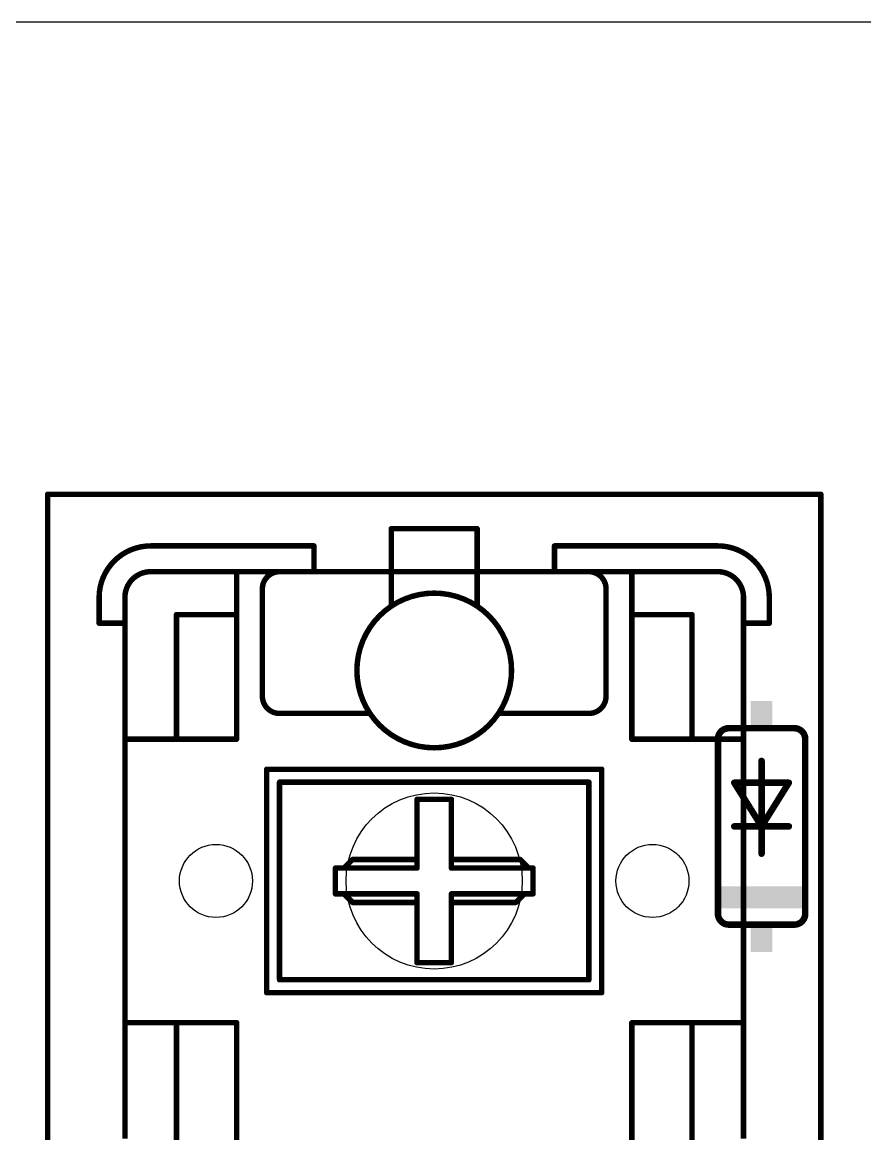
# Model space of a CAD drawing. Extents: x 0 to 155, y -1 to 106.
# Drawn here: x 97.09 to 116.7, y 80.48 to 106.35 of the extents above; entities that cross this region are included whole.
import ezdxf

# ---------------------------------------------------------------- set-up
doc = ezdxf.new("R2010")
doc.units = 0
doc.layers.add('20', color=7, linetype='CONTINUOUS')
doc.layers.add('21', color=253, linetype='CONTINUOUS')

# ---------------------------------------------------------------- blocks, each defined once
blk = doc.blocks.new('RECT')
blk.add_solid([(-0.5, -0.5), (0.5, -0.5), (-0.5, 0.5), (0.5, 0.5)])

msp = doc.modelspace()

# ---------------------------------------------------------------- linework, layer by layer
at = {"layer": '20'}
msp.add_line((154.92, 106.35), (0, 106.35), dxfattribs=at)
for centre, radius in [((106.68, 86.36), 2.05), ((101.6, 86.36), 0.85), ((111.76, 86.36), 0.85)]:
    msp.add_circle(centre, radius, dxfattribs=at)
at = {"layer": '21'}
for points, const_width in [([(97.68, 95.3918, 1), (97.68, 95.3282)], 0.0635), ([(97.7118, 95.36, 1), (97.6483, 95.36)], 0.0635), ([(115.7118, 95.36, 1), (115.6483, 95.36)], 0.0635), ([(115.68, 95.3282, 1), (115.68, 95.3918)], 0.0635), ([(105.68, 94.5918, 1), (105.68, 94.5282)], 0.0635), ([(105.7118, 94.56, 1), (105.6483, 94.56)], 0.0635), ([(107.7118, 94.56, 1), (107.6483, 94.56)], 0.0635), ([(107.68, 94.5282, 1), (107.68, 94.5918)], 0.0635), ([(100.08, 94.16, 0.4142), (98.88, 92.96)], 0.127), ([(100.08, 94.1918, 1), (100.08, 94.1283)], 0.0635), ([(100.08, 94.1283, 1), (100.08, 94.1918)], 0.0635), ([(103.9118, 94.16, 1), (103.8483, 94.16)], 0.0635), ([(103.88, 94.1283, 1), (103.88, 94.1918)], 0.0635), ([(109.48, 94.1918, 1), (109.48, 94.1283)], 0.0635), ([(109.5118, 94.16, 1), (109.4483, 94.16)], 0.0635), ([(113.28, 94.1918, 1), (113.28, 94.1283)], 0.0635), ([(114.48, 92.96, 0.4142), (113.28, 94.16)], 0.127), ([(113.28, 94.1283, 1), (113.28, 94.1918)], 0.0635), ([(100.08, 93.56, 0.4142), (99.48, 92.96)], 0.127), ([(100.08, 93.5918, 1), (100.08, 93.5282)], 0.0635), ([(100.08, 93.5282, 1), (100.08, 93.5918)], 0.0635), ([(102.1118, 93.56, 1), (102.0482, 93.56)], 0.0635), ([(103.08, 93.56, 0.4142), (102.68, 93.16)], 0.127), ([(103.08, 93.5282, 1), (103.08, 93.5918)], 0.0635), ([(103.88, 93.5918, 1), (103.88, 93.5282)], 0.0635), ([(103.8483, 93.56, 1), (103.9118, 93.56)], 0.0635), ([(103.88, 93.5282, 1), (103.88, 93.5918)], 0.0635), ([(105.68, 93.5918, 1), (105.68, 93.5282)], 0.0635), ([(105.7118, 93.56, 1), (105.6483, 93.56)], 0.0635), ([(105.6483, 93.56, 1), (105.7118, 93.56)], 0.0635), ([(105.68, 93.5282, 1), (105.68, 93.5918)], 0.0635), ([(107.68, 93.5918, 1), (107.68, 93.5282)], 0.0635), ([(107.7118, 93.56, 1), (107.6483, 93.56)], 0.0635), ([(107.6483, 93.56, 1), (107.7118, 93.56)], 0.0635), ([(107.68, 93.5282, 1), (107.68, 93.5918)], 0.0635), ([(109.48, 93.5918, 1), (109.48, 93.5282)], 0.0635), ([(109.4483, 93.56, 1), (109.5118, 93.56)], 0.0635), ([(109.48, 93.5282, 1), (109.48, 93.5918)], 0.0635), ([(110.28, 93.5918, 1), (110.28, 93.5282)], 0.0635), ([(110.68, 93.16, 0.4142), (110.28, 93.56)], 0.127), ([(111.3118, 93.56, 1), (111.2482, 93.56)], 0.0635), ([(113.28, 93.5918, 1), (113.28, 93.5282)], 0.0635), ([(113.88, 92.96, 0.4142), (113.28, 93.56)], 0.127), ([(113.28, 93.5282, 1), (113.28, 93.5918)], 0.0635), ([(102.7118, 93.16, 1), (102.6483, 93.16)], 0.0635), ([(102.6483, 93.16, 1), (102.7118, 93.16)], 0.0635), ([(110.7118, 93.16, 1), (110.6483, 93.16)], 0.0635), ([(110.6483, 93.16, 1), (110.7118, 93.16)], 0.0635), ([(98.9118, 92.96, 1), (98.8483, 92.96)], 0.0635), ([(98.8483, 92.96, 1), (98.9118, 92.96)], 0.0635), ([(99.5118, 92.96, 1), (99.4483, 92.96)], 0.0635), ([(99.4483, 92.96, 1), (99.5118, 92.96)], 0.0635), ([(106.68, 93.06, 1), (106.68, 89.46)], 0.127), ([(106.68, 93.0918, 1), (106.68, 93.0282)], 0.0635), ([(106.68, 89.46, 1), (106.68, 93.06)], 0.127), ([(106.68, 93.0282, 1), (106.68, 93.0918)], 0.0635), ([(113.9118, 92.96, 1), (113.8483, 92.96)], 0.0635), ([(113.8483, 92.96, 1), (113.9118, 92.96)], 0.0635), ([(114.5118, 92.96, 1), (114.4483, 92.96)], 0.0635), ([(114.4483, 92.96, 1), (114.5118, 92.96)], 0.0635), ([(105.6483, 92.76, 1), (105.7118, 92.76)], 0.0635), ([(107.6483, 92.76, 1), (107.7118, 92.76)], 0.0635), ([(98.88, 92.3918, 1), (98.88, 92.3282)], 0.0635), ([(98.8483, 92.36, 1), (98.9118, 92.36)], 0.0635), ([(99.5118, 92.36, 1), (99.4483, 92.36)], 0.0635), ([(99.4483, 92.36, 1), (99.5118, 92.36)], 0.0635), ([(99.48, 92.3282, 1), (99.48, 92.3918)], 0.0635), ([(100.68, 92.5918, 1), (100.68, 92.5282)], 0.0635), ([(100.7118, 92.56, 1), (100.6483, 92.56)], 0.0635), ([(102.1118, 92.56, 1), (102.0482, 92.56)], 0.0635), ([(102.0482, 92.56, 1), (102.1118, 92.56)], 0.0635), ([(102.08, 92.5282, 1), (102.08, 92.5918)], 0.0635), ([(111.3118, 92.56, 1), (111.2482, 92.56)], 0.0635), ([(111.28, 92.5918, 1), (111.28, 92.5282)], 0.0635), ([(111.2482, 92.56, 1), (111.3118, 92.56)], 0.0635), ([(112.7118, 92.56, 1), (112.6483, 92.56)], 0.0635), ([(112.68, 92.5282, 1), (112.68, 92.5918)], 0.0635), ([(113.88, 92.3918, 1), (113.88, 92.3282)], 0.0635), ([(113.9118, 92.36, 1), (113.8483, 92.36)], 0.0635), ([(113.8483, 92.36, 1), (113.9118, 92.36)], 0.0635), ([(114.4483, 92.36, 1), (114.5118, 92.36)], 0.0635), ([(114.48, 92.3282, 1), (114.48, 92.3918)], 0.0635), ([(102.68, 90.66, 0.4142), (103.08, 90.26)], 0.127), ([(102.7118, 90.66, 1), (102.6483, 90.66)], 0.0635), ([(102.6483, 90.66, 1), (102.7118, 90.66)], 0.0635), ([(110.28, 90.26, 0.4142), (110.68, 90.66)], 0.127), ([(110.7118, 90.66, 1), (110.6483, 90.66)], 0.0635), ([(110.6483, 90.66, 1), (110.7118, 90.66)], 0.0635), ([(103.08, 90.2918, 1), (103.08, 90.2283)], 0.0635), ([(103.08, 90.2283, 1), (103.08, 90.2918)], 0.0635), ([(105.18, 90.2283, 1), (105.18, 90.2918)], 0.0635), ([(108.18, 90.2918, 1), (108.18, 90.2283)], 0.0635), ([(110.28, 90.2918, 1), (110.28, 90.2283)], 0.0635), ([(110.28, 90.2283, 1), (110.28, 90.2918)], 0.0635), ([(113.538, 89.916, 0.4142), (113.284, 89.662)], 0.1524), ([(113.538, 89.9541, 1), (113.538, 89.8779)], 0.0762), ([(113.538, 89.8779, 1), (113.538, 89.9541)], 0.0762), ([(115.316, 89.662, 0.4142), (115.062, 89.916)], 0.1524), ([(115.062, 89.9541, 1), (115.062, 89.8779)], 0.0762), ([(115.062, 89.8779, 1), (115.062, 89.9541)], 0.0762), ([(99.48, 89.6918, 1), (99.48, 89.6283)], 0.0635), ([(100.68, 89.6918, 1), (100.68, 89.6283)], 0.0635), ([(100.6483, 89.66, 1), (100.7118, 89.66)], 0.0635), ([(100.68, 89.6283, 1), (100.68, 89.6918)], 0.0635), ([(102.0482, 89.66, 1), (102.1118, 89.66)], 0.0635), ([(102.08, 89.6283, 1), (102.08, 89.6918)], 0.0635), ([(111.2482, 89.66, 1), (111.3118, 89.66)], 0.0635), ([(111.28, 89.6918, 1), (111.28, 89.6283)], 0.0635), ([(112.68, 89.6918, 1), (112.68, 89.6283)], 0.0635), ([(112.6483, 89.66, 1), (112.7118, 89.66)], 0.0635), ([(112.68, 89.6283, 1), (112.68, 89.6918)], 0.0635), ([(113.3221, 89.662, 1), (113.2459, 89.662)], 0.0762), ([(113.2459, 89.662, 1), (113.3221, 89.662)], 0.0762), ([(113.88, 89.6283, 1), (113.88, 89.6918)], 0.0635), ([(115.3541, 89.662, 1), (115.2779, 89.662)], 0.0762), ([(115.2779, 89.662, 1), (115.3541, 89.662)], 0.0762), ([(106.68, 89.4918, 1), (106.68, 89.4283)], 0.0635), ([(106.68, 89.4283, 1), (106.68, 89.4918)], 0.0635), ([(102.8118, 88.96, 1), (102.7482, 88.96)], 0.0635), ([(102.78, 88.9918, 1), (102.78, 88.9283)], 0.0635), ([(110.6118, 88.96, 1), (110.5482, 88.96)], 0.0635), ([(110.58, 88.9283, 1), (110.58, 88.9918)], 0.0635), ([(114.3381, 89.154, 1), (114.2619, 89.154)], 0.0762), ([(103.1118, 88.66, 1), (103.0482, 88.66)], 0.0635), ([(103.08, 88.6918, 1), (103.08, 88.6283)], 0.0635), ([(110.3118, 88.66, 1), (110.2482, 88.66)], 0.0635), ([(110.28, 88.6283, 1), (110.28, 88.6918)], 0.0635), ([(113.665, 88.6841, 1), (113.665, 88.6079)], 0.0762), ([(113.6973, 88.6662, 1), (113.6327, 88.6258)], 0.0762), ([(114.9673, 88.6258, 1), (114.9027, 88.6662)], 0.0762), ([(114.935, 88.6079, 1), (114.935, 88.6841)], 0.0762), ([(106.3118, 88.26, 1), (106.2482, 88.26)], 0.0635), ([(106.28, 88.2918, 1), (106.28, 88.2283)], 0.0635), ([(107.1118, 88.26, 1), (107.0482, 88.26)], 0.0635), ([(107.08, 88.2283, 1), (107.08, 88.2918)], 0.0635), ([(113.665, 87.6681, 1), (113.665, 87.5919)], 0.0762), ([(114.3381, 87.63, 1), (114.2619, 87.63)], 0.0762), ([(114.3, 87.6681, 1), (114.3, 87.5919)], 0.0762), ([(114.2677, 87.6502, 1), (114.3323, 87.6098)], 0.0762), ([(114.2619, 87.63, 1), (114.3381, 87.63)], 0.0762), ([(114.2677, 87.6098, 1), (114.3323, 87.6502)], 0.0762), ([(114.3, 87.5919, 1), (114.3, 87.6681)], 0.0762), ([(114.935, 87.5919, 1), (114.935, 87.6681)], 0.0762), ([(114.2619, 86.995, 1), (114.3381, 86.995)], 0.0762), ([(104.38, 86.6918, 1), (104.38, 86.6283)], 0.0635), ([(104.4118, 86.66, 1), (104.3483, 86.66)], 0.0635), ([(104.5575, 86.6825, 1), (104.6025, 86.6375)], 0.0635), ([(104.58, 86.6918, 1), (104.58, 86.6283)], 0.0635), ([(104.58, 86.6283, 1), (104.58, 86.6918)], 0.0635), ([(104.78, 86.8918, 1), (104.78, 86.8282)], 0.0635), ([(104.8025, 86.8375, 1), (104.7575, 86.8825)], 0.0635), ([(106.3118, 86.86, 1), (106.2482, 86.86)], 0.0635), ([(106.2482, 86.86, 1), (106.3118, 86.86)], 0.0635), ([(106.2482, 86.66, 1), (106.3118, 86.66)], 0.0635), ([(106.28, 86.8282, 1), (106.28, 86.8918)], 0.0635), ([(106.28, 86.6283, 1), (106.28, 86.6918)], 0.0635), ([(107.1118, 86.86, 1), (107.0482, 86.86)], 0.0635), ([(107.08, 86.8918, 1), (107.08, 86.8282)], 0.0635), ([(107.0482, 86.86, 1), (107.1118, 86.86)], 0.0635), ([(107.0482, 86.66, 1), (107.1118, 86.66)], 0.0635), ([(107.08, 86.6918, 1), (107.08, 86.6283)], 0.0635), ([(108.7025, 86.8825, 1), (108.6575, 86.8375)], 0.0635), ([(108.68, 86.8282, 1), (108.68, 86.8918)], 0.0635), ([(108.88, 86.6918, 1), (108.88, 86.6283)], 0.0635), ([(108.8575, 86.6375, 1), (108.9025, 86.6825)], 0.0635), ([(108.88, 86.6283, 1), (108.88, 86.6918)], 0.0635), ([(109.0118, 86.66, 1), (108.9483, 86.66)], 0.0635), ([(108.98, 86.6283, 1), (108.98, 86.6918)], 0.0635), ([(104.38, 86.0918, 1), (104.38, 86.0282)], 0.0635), ([(104.3483, 86.06, 1), (104.4118, 86.06)], 0.0635), ([(104.58, 86.0918, 1), (104.58, 86.0282)], 0.0635), ([(104.6025, 86.0825, 1), (104.5575, 86.0375)], 0.0635), ([(104.58, 86.0282, 1), (104.58, 86.0918)], 0.0635), ([(104.78, 85.8918, 1), (104.78, 85.8282)], 0.0635), ([(104.7575, 85.8375, 1), (104.8025, 85.8825)], 0.0635), ([(106.3118, 86.06, 1), (106.2482, 86.06)], 0.0635), ([(106.3118, 85.86, 1), (106.2482, 85.86)], 0.0635), ([(106.28, 86.0282, 1), (106.28, 86.0918)], 0.0635), ([(106.28, 85.8282, 1), (106.28, 85.8918)], 0.0635), ([(107.08, 86.0918, 1), (107.08, 86.0282)], 0.0635), ([(107.1118, 86.06, 1), (107.0482, 86.06)], 0.0635), ([(107.1118, 85.86, 1), (107.0482, 85.86)], 0.0635), ([(107.08, 85.8918, 1), (107.08, 85.8282)], 0.0635), ([(108.5575, 85.8825, 1), (108.6025, 85.8375)], 0.0635), ([(108.58, 85.8282, 1), (108.58, 85.8918)], 0.0635), ([(108.78, 86.0918, 1), (108.78, 86.0282)], 0.0635), ([(108.8025, 86.0375, 1), (108.7575, 86.0825)], 0.0635), ([(108.78, 86.0282, 1), (108.78, 86.0918)], 0.0635), ([(108.9483, 86.06, 1), (109.0118, 86.06)], 0.0635), ([(108.98, 86.0282, 1), (108.98, 86.0918)], 0.0635), ([(106.2482, 85.86, 1), (106.3118, 85.86)], 0.0635), ([(107.0482, 85.86, 1), (107.1118, 85.86)], 0.0635), ([(113.284, 85.598, 0.4142), (113.538, 85.344)], 0.1524), ([(113.3221, 85.598, 1), (113.2459, 85.598)], 0.0762), ([(115.062, 85.344, 0.4142), (115.316, 85.598)], 0.1524), ([(115.3541, 85.598, 1), (115.2779, 85.598)], 0.0762), ([(113.2459, 85.598, 1), (113.3221, 85.598)], 0.0762), ([(113.538, 85.3821, 1), (113.538, 85.3059)], 0.0762), ([(113.538, 85.3059, 1), (113.538, 85.3821)], 0.0762), ([(115.062, 85.3821, 1), (115.062, 85.3059)], 0.0762), ([(115.062, 85.3059, 1), (115.062, 85.3821)], 0.0762), ([(115.2779, 85.598, 1), (115.3541, 85.598)], 0.0762), ([(106.2482, 84.46, 1), (106.3118, 84.46)], 0.0635), ([(106.28, 84.4918, 1), (106.28, 84.4283)], 0.0635), ([(107.0482, 84.46, 1), (107.1118, 84.46)], 0.0635), ([(107.08, 84.4283, 1), (107.08, 84.4918)], 0.0635), ([(103.08, 84.0918, 1), (103.08, 84.0282)], 0.0635), ([(110.28, 84.0282, 1), (110.28, 84.0918)], 0.0635), ([(103.0482, 84.06, 1), (103.1118, 84.06)], 0.0635), ([(110.2482, 84.06, 1), (110.3118, 84.06)], 0.0635), ([(102.7482, 83.76, 1), (102.8118, 83.76)], 0.0635), ([(102.78, 83.7918, 1), (102.78, 83.7283)], 0.0635), ([(110.5482, 83.76, 1), (110.6118, 83.76)], 0.0635), ([(110.58, 83.7283, 1), (110.58, 83.7918)], 0.0635), ([(99.48, 83.0918, 1), (99.48, 83.0282)], 0.0635), ([(100.68, 83.0918, 1), (100.68, 83.0282)], 0.0635), ([(100.7118, 83.06, 1), (100.6483, 83.06)], 0.0635), ([(100.68, 83.0282, 1), (100.68, 83.0918)], 0.0635), ([(102.1118, 83.06, 1), (102.0482, 83.06)], 0.0635), ([(102.08, 83.0282, 1), (102.08, 83.0918)], 0.0635), ([(111.28, 83.0918, 1), (111.28, 83.0282)], 0.0635), ([(111.3118, 83.06, 1), (111.2482, 83.06)], 0.0635), ([(112.68, 83.0918, 1), (112.68, 83.0282)], 0.0635), ([(112.7118, 83.06, 1), (112.6483, 83.06)], 0.0635), ([(112.68, 83.0282, 1), (112.68, 83.0918)], 0.0635), ([(113.88, 83.0282, 1), (113.88, 83.0918)], 0.0635)]:
    msp.add_lwpolyline(points, format="xyb", dxfattribs=dict(at, const_width=const_width))
for points, const_width in [([(97.68, 95.36), (115.68, 95.36)], 0.127), ([(97.68, 77.36), (97.68, 95.36)], 0.127), ([(115.68, 95.36), (115.68, 77.36)], 0.127), ([(105.68, 94.56), (107.68, 94.56)], 0.127), ([(105.68, 93.56), (105.68, 94.56)], 0.127), ([(107.68, 93.56), (107.68, 94.56)], 0.127), ([(100.08, 94.16), (103.88, 94.16)], 0.127), ([(103.88, 93.56), (103.88, 94.16)], 0.127), ([(109.48, 94.16), (113.28, 94.16)], 0.127), ([(109.48, 93.56), (109.48, 94.16)], 0.127), ([(100.08, 93.56), (103.88, 93.56)], 0.127), ([(102.08, 93.56), (102.08, 92.56)], 0.127), ([(103.88, 93.56), (105.68, 93.56)], 0.127), ([(105.68, 93.56), (107.68, 93.56)], 0.127), ([(105.68, 92.76), (105.68, 93.56)], 0.127), ([(107.68, 93.56), (109.48, 93.56)], 0.127), ([(107.68, 93.56), (107.68, 92.76)], 0.127), ([(109.48, 93.56), (113.28, 93.56)], 0.127), ([(111.28, 93.56), (111.28, 92.56)], 0.127), ([(102.68, 90.66), (102.68, 93.16)], 0.127), ([(110.68, 90.66), (110.68, 93.16)], 0.127), ([(98.88, 92.36), (98.88, 92.96)], 0.127), ([(99.48, 92.36), (99.48, 92.96)], 0.127), ([(113.88, 92.96), (113.88, 92.36)], 0.127), ([(114.48, 92.96), (114.48, 92.36)], 0.127), ([(99.48, 92.36), (98.88, 92.36)], 0.127), ([(99.48, 80.36), (99.48, 92.36)], 0.127), ([(100.68, 92.56), (100.68, 89.66)], 0.127), ([(102.08, 92.56), (100.68, 92.56)], 0.127), ([(102.08, 92.56), (102.08, 89.66)], 0.127), ([(111.28, 92.56), (111.28, 89.66)], 0.127), ([(112.68, 92.56), (111.28, 92.56)], 0.127), ([(112.68, 92.56), (112.68, 89.66)], 0.127), ([(113.88, 92.36), (113.88, 80.36)], 0.127), ([(113.88, 92.36), (114.48, 92.36)], 0.127), ([(103.08, 90.26), (105.18, 90.26)], 0.127), ([(108.18, 90.26), (110.28, 90.26)], 0.127), ([(113.538, 89.916), (115.062, 89.916)], 0.1524), ([(100.68, 89.66), (99.48, 89.66)], 0.127), ([(102.08, 89.66), (100.68, 89.66)], 0.127), ([(112.68, 89.66), (111.28, 89.66)], 0.127), ([(113.88, 89.66), (112.68, 89.66)], 0.127), ([(113.284, 85.598), (113.284, 89.662)], 0.1524), ([(115.316, 85.598), (115.316, 89.662)], 0.1524), ([(102.78, 83.76), (102.78, 88.96)], 0.127), ([(102.78, 88.96), (110.58, 88.96)], 0.127), ([(110.58, 88.96), (110.58, 83.76)], 0.127), ([(114.3, 87.63), (114.3, 89.154)], 0.1524), ([(103.08, 84.06), (103.08, 88.66)], 0.127), ([(103.08, 88.66), (110.28, 88.66)], 0.127), ([(110.28, 88.66), (110.28, 84.06)], 0.127), ([(113.665, 88.646), (114.935, 88.646)], 0.1524), ([(114.3, 87.63), (113.665, 88.646)], 0.1524), ([(114.935, 88.646), (114.3, 87.63)], 0.1524), ([(106.28, 86.86), (106.28, 88.26)], 0.127), ([(106.28, 88.26), (107.08, 88.26)], 0.127), ([(107.08, 88.26), (107.08, 86.86)], 0.127), ([(113.665, 87.63), (114.3, 87.63)], 0.1524), ([(114.3, 86.995), (114.3, 87.63)], 0.1524), ([(114.3, 87.63), (114.935, 87.63)], 0.1524), ([(104.38, 86.06), (104.38, 86.66)], 0.127), ([(104.38, 86.66), (104.58, 86.66)], 0.127), ([(104.78, 86.86), (104.58, 86.66)], 0.127), ([(104.58, 86.66), (106.28, 86.66)], 0.127), ([(106.28, 86.86), (104.78, 86.86)], 0.127), ([(106.28, 86.66), (106.28, 86.86)], 0.127), ([(107.08, 86.86), (107.08, 86.66)], 0.127), ([(108.68, 86.86), (107.08, 86.86)], 0.127), ([(107.08, 86.66), (108.88, 86.66)], 0.127), ([(108.88, 86.66), (108.68, 86.86)], 0.127), ([(108.98, 86.66), (108.88, 86.66)], 0.127), ([(108.98, 86.66), (108.98, 86.06)], 0.127), ([(104.58, 86.06), (104.38, 86.06)], 0.127), ([(106.28, 86.06), (104.58, 86.06)], 0.127), ([(104.58, 86.06), (104.78, 85.86)], 0.127), ([(106.28, 85.86), (104.78, 85.86)], 0.127), ([(106.28, 85.86), (106.28, 86.06)], 0.127), ([(106.28, 84.46), (106.28, 85.86)], 0.127), ([(108.78, 86.06), (107.08, 86.06)], 0.127), ([(107.08, 86.06), (107.08, 85.86)], 0.127), ([(107.08, 85.86), (107.08, 84.46)], 0.127), ([(108.58, 85.86), (107.08, 85.86)], 0.127), ([(108.78, 86.06), (108.58, 85.86)], 0.127), ([(108.98, 86.06), (108.78, 86.06)], 0.127), ([(113.538, 85.344), (115.062, 85.344)], 0.1524), ([(107.08, 84.46), (106.28, 84.46)], 0.127), ([(110.28, 84.06), (103.08, 84.06)], 0.127), ([(110.58, 83.76), (102.78, 83.76)], 0.127), ([(100.68, 83.06), (99.48, 83.06)], 0.127), ([(102.08, 83.06), (100.68, 83.06)], 0.127), ([(100.68, 83.06), (100.68, 80.16)], 0.127), ([(102.08, 83.06), (102.08, 80.16)], 0.127), ([(112.68, 83.06), (111.28, 83.06)], 0.127), ([(111.28, 83.06), (111.28, 80.16)], 0.127), ([(113.88, 83.06), (112.68, 83.06)], 0.127), ([(112.68, 83.06), (112.68, 80.16)], 0.127)]:
    msp.add_lwpolyline(points, dxfattribs=dict(at, const_width=const_width))

# ---------------------------------------------------------------- block references
at = {"layer": '21', "rotation": 90}
for p, xscale, yscale in [((114.3, 90.2335), 0.635, 0.508), ((114.3, 85.979), 0.508, 2.032), ((114.3, 85.0265), 0.635, 0.508)]:
    msp.add_blockref('RECT', p, dxfattribs=dict(at, xscale=xscale, yscale=yscale))

doc.saveas('drawing.dxf')
